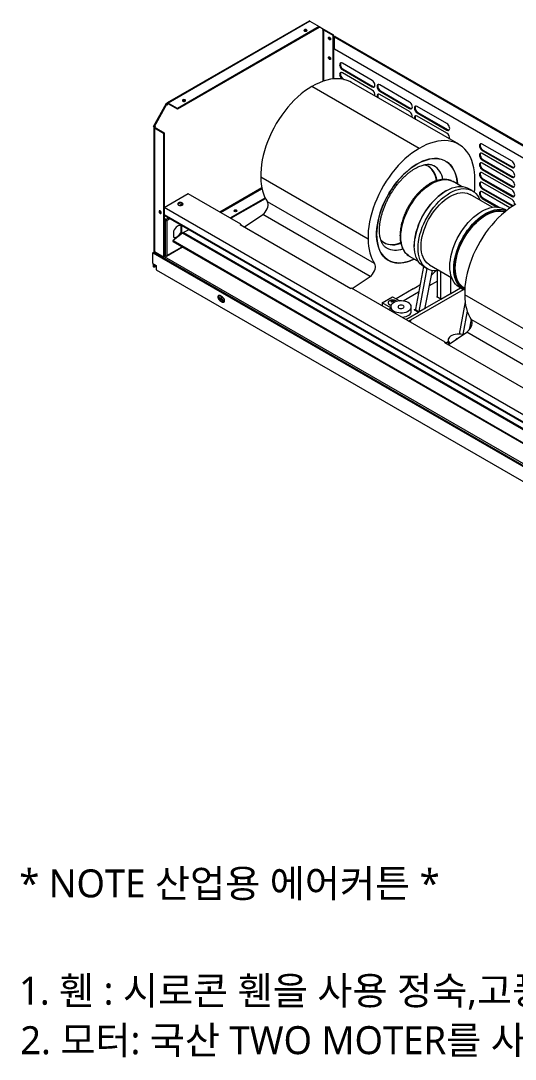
# Model space of a CAD drawing. Header units: millimetres. Extents: x 232323 to 272954, y -5343 to 8721.
# Drawn here: x 271462 to 271860, y 741 to 1576 of the extents above; entities that cross this region are included whole.
import ezdxf

# ---------------------------------------------------------------- set-up
doc = ezdxf.new("R2010")
doc.units = ezdxf.units.MM
doc.header["$MEASUREMENT"] = 0
doc.layers.get('0').update_dxf_attribs({"linetype": 'CONTINUOUS'})
doc.layers.add('A-MKXX-NAME', color=3, linetype='CONTINUOUS', lineweight=25)
doc.layers.add('에어가이드', color=3, linetype='CONTINUOUS')
doc.styles.add('맑은고딕', font='malgun.ttf')

# ---------------------------------------------------------------- blocks, each defined once
blk = doc.blocks.new('A$C082D5D62')
at = {"color": 7, "linetype": 'Continuous', "lineweight": 15}
for p, q in [((125.65, 583.09), (11.66, 517.29)), ((126.33, 583.02), (12.35, 517.22)), ((133.71, 578.76), (19.73, 512.96)), ((133.71, 578.11), (19.73, 512.31)), ((126.2, 583.1), (125.64, 583.42)), ((125.64, 583.08), (125.64, 583.42)), ((126.2, 583.09), (126.2, 583.1)), ((126.2, 583.1), (126.32, 583.03)), ((126.33, 583.02), (133.71, 578.76)), ((133.71, 578.76), (137.41, 576.62)), ((133.71, 578.76), (133.71, 578.11)), ((137.41, 576.62), (136.45, 576.06)), ((121.93, 575.56), (121.69, 575.36)), ((136.45, 576.06), (136.45, 575.74)), ((136.45, 575.74), (136.72, 575.9)), ((137.54, 575.9), (138.1, 576.22)), ((144.93, 571.64), (137.54, 575.9)), ((145.49, 571.96), (138.1, 576.22)), ((141.81, 569.93), (141.86, 570.23)), ((145.49, 571.96), (144.93, 571.64)), ((144.93, 536.64), (144.93, 571.64)), ((145.49, 536.69), (145.49, 571.96)), ((146.66, 570.86), (146.1, 570.54)), ((146.1, 560.77), (146.1, 570.54)), ((146.1, 570.54), (784.22, 202.16)), ((146.66, 570.86), (784.78, 202.48)), ((145.49, 562.41), (146.1, 562.05)), ((145.49, 561.76), (146.1, 561.41)), ((146.1, 560.77), (775.75, 197.27)), ((141.81, 554.18), (141.86, 554.48)), ((142.06, 554.41), (142.06, 553.93)), ((176.44, 535.41), (152.5, 549.23)), ((153.06, 544.41), (152.5, 544.09)), ((152.5, 544.09), (176.44, 530.26)), ((153.06, 544.41), (177, 530.59)), ((176.44, 527.69), (152.5, 541.51)), ((153.06, 536.69), (153.98, 536.16)), ((214.14, 480.7), (127.84, 530.52)), ((246.06, 484.05), (159.76, 533.87)), ((177, 530.59), (176.44, 530.26)), ((206.51, 518.05), (182.57, 531.87)), ((183.12, 527.05), (182.57, 526.73)), ((182.57, 526.73), (206.51, 512.91)), ((183.12, 527.05), (207.07, 513.23)), ((24.16, 519.11), (23.92, 518.92)), ((206.51, 510.34), (182.57, 524.16)), ((0.54, 498.25), (11.1, 517.28)), ((1.1, 497.93), (11.66, 516.95)), ((11.66, 516.95), (11.1, 517.28)), ((11.66, 516.95), (11.66, 515.86)), ((11.94, 516.02), (11.66, 516.18)), ((11.66, 515.86), (11.94, 516.02)), ((11.94, 516.02), (11.94, 516.34)), ((12.35, 516.58), (12.35, 517.22)), ((19.73, 512.96), (12.35, 517.22)), ((19.73, 512.31), (12.35, 516.58)), ((19.73, 512.96), (19.73, 512.31)), ((207.07, 513.23), (206.51, 512.91)), ((236.57, 500.69), (212.63, 514.52)), ((213.19, 509.69), (212.63, 509.37)), ((213.19, 509.69), (237.13, 495.87)), ((212.63, 509.37), (236.57, 495.55)), ((236.57, 492.98), (212.63, 506.8)), ((1.1, 497.93), (0.54, 498.25)), ((0.84, 497.77), (0.84, 398.15)), ((2.08, 498.49), (1.1, 497.93)), ((1.8, 497.54), (1.25, 497.22)), ((1.25, 497.22), (1.25, 397.59)), ((1.25, 497.22), (8.63, 492.95)), ((2.08, 498.17), (1.8, 498.33)), ((1.8, 498.01), (2.08, 498.17)), ((1.8, 497.54), (9.19, 493.27)), ((2.08, 498.17), (2.08, 498.49)), ((8.63, 492.95), (9.19, 493.27)), ((8.63, 492.95), (8.63, 393.32)), ((9.19, 493.27), (9.19, 393.65)), ((237.13, 495.87), (236.57, 495.55)), ((288.91, 470.48), (264.97, 484.3)), ((265.53, 479.48), (264.97, 479.16)), ((264.97, 479.16), (288.91, 465.34)), ((288.91, 462.77), (264.97, 476.59)), ((265.53, 479.48), (289.47, 465.66)), ((265.53, 471.76), (264.97, 471.44)), ((264.97, 471.44), (288.91, 457.62)), ((288.91, 455.05), (264.97, 468.87)), ((265.53, 471.76), (289.47, 457.94)), ((265.53, 464.05), (264.97, 463.73)), ((264.97, 463.73), (288.91, 449.91)), ((288.91, 447.33), (264.97, 461.16)), ((265.53, 464.05), (289.47, 450.23)), ((289.47, 465.66), (288.91, 465.34)), ((173.14, 407.8), (86.84, 457.62)), ((241.51, 454.07), (241.2, 454.22)), ((241.25, 454.21), (241.51, 454.07)), ((248.39, 450.1), (241.51, 454.07)), ((265.53, 456.33), (264.97, 456.01)), ((264.97, 456.01), (288.91, 442.19)), ((288.91, 439.62), (264.97, 453.44)), ((265.53, 456.33), (289.47, 442.51)), ((289.47, 457.94), (288.91, 457.62)), ((28.53, 444.25), (9.21, 433.1)), ((70.84, 419.82), (28.53, 444.25)), ((256.8, 446.86), (253.69, 448.57)), ((273.06, 433.39), (255.25, 443.67)), ((265.53, 448.62), (264.97, 448.3)), ((264.97, 448.3), (288.91, 434.48)), ((287.26, 432.86), (264.97, 445.73)), ((265.53, 448.62), (289.47, 434.8)), ((289.47, 450.23), (288.91, 449.91)), ((62.13, 424.85), (90.25, 441.09)), ((62.69, 424.53), (90.5, 440.59)), ((178.43, 388.1), (92.13, 437.92)), ((265.53, 440.9), (264.97, 440.58)), ((264.97, 440.58), (277.04, 433.61)), ((265.53, 440.9), (278.45, 433.44)), ((289.47, 442.51), (288.91, 442.19)), ((289.47, 434.8), (288.91, 434.48)), ((288.91, 434.48), (289.34, 434.28)), ((289.47, 434.8), (289.86, 434.61)), ((6.71, 428.76), (5.98, 429.18)), ((660.06, 57.37), (9.19, 433.11)), ((660.06, 51.59), (9.19, 427.33)), ((660.06, 50.95), (9.19, 426.69)), ((73.63, 417.57), (88.44, 427.61)), ((174.74, 377.79), (88.44, 427.61)), ((284.52, 430.81), (282.86, 431.82)), ((10.56, 423.69), (9.19, 424.49)), ((10.56, 423.05), (9.19, 423.85)), ((9.19, 423.75), (10.52, 422.98)), ((9.19, 423.11), (9.97, 422.66)), ((9.97, 422.66), (10.52, 422.98)), ((9.97, 422.66), (9.97, 394.59)), ((10.52, 422.98), (10.63, 422.96)), ((10.56, 423.69), (10.56, 423.05)), ((10.63, 422.96), (10.56, 423.05)), ((11.19, 422.64), (10.63, 422.96)), ((11.19, 422.64), (11.19, 394.61)), ((22.8, 418.42), (22.5, 418.73)), ((22.8, 418.42), (23.36, 418.1)), ((22.8, 413.66), (22.8, 418.42)), ((23.36, 413.34), (23.36, 418.1)), ((70.29, 419.5), (70.84, 419.82)), ((70.29, 419.5), (159.37, 368.07)), ((70.84, 419.82), (70.84, 419.18)), ((23.76, 412.66), (16.32, 406.6)), ((16.68, 414.24), (16.68, 409.48)), ((22.8, 413.66), (23.36, 413.34)), ((29, 415.25), (24.59, 413.2)), ((11, 394.21), (23.78, 401.59)), ((16.18, 405.98), (656.47, 36.34)), ((16.32, 406.6), (656.62, 36.96)), ((210.19, 402.55), (210.2, 401.91)), ((0, 396.76), (0.89, 397.28)), ((0, 388.08), (0, 396.76)), ((0, 396.76), (666.8, 11.83)), ((0.22, 397.08), (1.06, 397.57)), ((0.39, 396.99), (0.22, 397.08)), ((0.22, 397.08), (0.22, 396.89)), ((0.89, 397.28), (667.69, 12.34)), ((1.06, 397.57), (1.07, 397.71)), ((1.06, 397.57), (1.3, 397.43)), ((8.63, 393.32), (1.25, 397.59)), ((8.63, 393.32), (9.19, 393.65)), ((9.97, 394.59), (9.19, 395.04)), ((9.19, 395.04), (10.56, 394.25)), ((9.19, 394.76), (9.6, 394.53)), ((9.19, 394.12), (9.6, 393.88)), ((9.6, 394.53), (9.84, 394.66)), ((9.6, 393.88), (9.6, 394.53)), ((9.6, 393.88), (10.4, 394.34)), ((206.71, 393.78), (206.56, 393.87)), ((206.71, 393.78), (213.58, 389.81)), ((0, 388.08), (2.78, 386.48)), ((0.22, 387.96), (0.22, 385.7)), ((0.22, 385.7), (0.78, 385.38)), ((0.78, 387.63), (0.78, 385.38)), ((0.78, 385.38), (1.67, 385.9)), ((1.06, 386.25), (1.06, 387.47)), ((2.78, 385.25), (1.06, 386.25)), ((2.78, 386.48), (2.78, 383.2)), ((217.67, 385.91), (211.2, 351.47)), ((220.44, 384.23), (213.93, 349.6)), ((217.56, 385.98), (220.59, 384.14)), ((222.58, 387.07), (240.39, 376.79)), ((2.78, 383.2), (664.01, 1.48)), ((160.45, 368.09), (174.74, 377.79)), ((224.82, 382.55), (218.91, 352.79)), ((228.86, 361.67), (228.86, 382.38)), ((231.65, 359.35), (231.65, 381.84)), ((239.5, 377.3), (239.5, 364.52)), ((159.93, 368.39), (159.37, 368.07)), ((235.09, 325), (159.93, 368.39)), ((209.42, 367.72), (195.65, 359.77)), ((228.86, 373.89), (222.36, 370.14)), ((239.79, 364.13), (247.54, 368.61)), ((246.65, 369.1), (249.75, 367.39)), ((250.48, 368.51), (250.94, 368.24)), ((56.12, 361.08), (53.9, 362.37)), ((184.51, 356.55), (192.86, 361.37)), ((192.86, 361.37), (198.58, 358.07)), ((213.77, 365.18), (201.35, 358.01)), ((205.78, 341.92), (249.83, 367.35)), ((219.17, 352.23), (231.64, 359.43)), ((231.64, 359.43), (228.31, 361.35)), ((231.64, 359.43), (231.64, 359.35)), ((231.64, 359.35), (231.65, 359.35)), ((240.06, 364.2), (231.65, 359.35)), ((239.79, 364.13), (239.57, 364.26)), ((240.05, 364.21), (240.06, 364.2)), ((337.17, 313.11), (250.87, 362.93)), ((54.79, 359.03), (53.9, 358.51)), ((53.9, 358.51), (56.12, 357.23)), ((57.02, 357.74), (54.79, 359.03)), ((57.02, 357.74), (56.12, 357.23)), ((184.51, 356.55), (184.51, 354.2)), ((191.39, 352.58), (184.51, 356.55)), ((189.22, 356.77), (189.22, 356.58)), ((191.39, 352.26), (189.63, 351.25)), ((191.39, 353.34), (191.39, 350.23)), ((192.11, 358.77), (192.53, 357.54)), ((193.73, 358.77), (193.31, 357.54)), ((207.92, 349.74), (207.92, 353.34)), ((210.32, 350.97), (213.66, 349.04)), ((211.11, 351.23), (213.93, 349.6)), ((219.36, 352.26), (213.39, 348.8)), ((219.17, 352.23), (218.96, 352.35)), ((219.36, 352.26), (219.36, 352.26)), ((251.19, 357.36), (246.31, 331.42)), ((203.55, 343.21), (213.66, 349.04)), ((213.38, 348.8), (213.39, 348.8)), ((252.86, 349.82), (249.32, 330.99)), ((256.12, 343.28), (254.43, 334.77)), ((342.46, 293.41), (256.15, 343.23)), ((254.54, 335.35), (255.07, 335.65)), ((237.62, 326.65), (237.62, 323.05)), ((237.66, 322.88), (252.47, 332.92)), ((338.77, 283.1), (252.47, 332.92)), ((234.54, 324.68), (235.09, 325)), ((234.54, 324.68), (323.62, 273.25)), ((235.09, 325), (235.09, 324.36)), ((235.3, 324.24), (237.62, 325.57)), ((237.62, 323.05), (237.62, 322.85))]:
    blk.add_line(p, q, dxfattribs=at)
at = {"color": 8, "linetype": 'Continuous', "lineweight": 15}
for p, q in [((136.72, 575.9), (136.45, 576.06)), ((136.72, 575.9), (136.72, 534.7)), ((137.54, 534.98), (137.54, 575.9)), ((142.06, 553.93), (141.86, 553.82)), ((153.06, 536.69), (152.62, 536.44)), ((11.94, 516.34), (11.66, 516.5)), ((11.94, 516.34), (12.35, 516.58)), ((1.8, 498.01), (1.52, 498.17)), ((1.8, 497.54), (1.8, 498.01)), ((87.63, 449.05), (53.92, 429.59)), ((54.74, 429.11), (87.8, 448.2)), ((12.47, 424.79), (10.56, 423.69)), ((13.69, 424.09), (11.19, 422.64)), ((20.35, 410.21), (18.57, 409.18)), ((659.69, 45.55), (23.76, 412.66)), ((24.59, 413.2), (659.69, 46.56)), ((11.19, 394.61), (23.53, 401.73)), ((9.19, 393.84), (660.06, 18.1)), ((10.56, 394.25), (10.56, 394.45)), ((242.59, 384.07), (242.6, 384.4)), ((228.31, 361.35), (228.86, 361.67)), ((210.32, 350.97), (211.2, 351.47))]:
    blk.add_line(p, q, dxfattribs=at)
at = {"color": 7, "linetype": 'Continuous', "lineweight": 15, "flags": 128}
for points in [[(121.93, 576.2), (121.66, 575.96), (121.57, 575.68), (121.66, 575.41), (121.93, 575.17), (122.34, 575.01), (122.83, 574.96), (123.31, 575.01), (123.72, 575.17), (123.99, 575.41), (124.08, 575.68), (123.99, 575.96), (123.72, 576.2), (123.31, 576.36), (122.83, 576.41), (122.34, 576.36), (121.93, 576.2)], [(141.25, 569.61), (141.32, 569.96), (141.52, 570.18), (141.8, 570.24), (142.15, 570.12), (142.49, 569.85), (142.78, 569.46), (142.97, 569.01), (143.04, 568.58), (142.97, 568.22), (142.78, 568), (142.49, 567.95), (142.15, 568.06), (141.8, 568.34), (141.52, 568.73), (141.32, 569.17), (141.25, 569.61)], [(141.25, 553.85), (141.32, 554.21), (141.52, 554.43), (141.8, 554.49), (142.15, 554.37), (142.49, 554.09), (142.78, 553.7), (142.97, 553.26), (143.04, 552.83), (142.97, 552.47), (142.78, 552.25), (142.49, 552.19), (142.15, 552.31), (141.8, 552.59), (141.52, 552.98), (141.32, 553.42), (141.25, 553.85)], [(142.06, 553.93), (142.16, 553.33), (142.27, 553.01)], [(152.5, 549.23), (151.81, 549.5), (151.19, 549.49), (150.7, 549.21), (150.38, 548.67), (150.27, 547.94), (150.38, 547.09), (150.7, 546.19), (151.19, 545.33), (151.81, 544.61), (152.5, 544.09)], [(151.23, 549.5), (150.94, 549), (150.83, 548.26), (150.94, 547.41), (151.26, 546.51), (151.75, 545.65), (152.37, 544.93), (153.06, 544.41)], [(159.76, 533.87), (158.51, 534.53), (156.2, 535.51), (153.75, 536.21), (151.18, 536.65), (148.5, 536.82), (145.73, 536.72), (142.87, 536.34), (139.95, 535.7), (136.97, 534.79), (133.95, 533.62), (130.9, 532.19), (127.84, 530.52)], [(152.5, 541.51), (151.81, 541.79), (151.19, 541.78), (150.7, 541.49), (150.38, 540.96), (150.27, 540.23), (150.38, 539.37), (150.7, 538.47), (151.19, 537.62), (151.81, 536.89), (152.3, 536.5)], [(151.23, 541.79), (150.94, 541.28), (150.83, 540.55), (150.94, 539.69), (151.26, 538.79), (151.75, 537.94), (152.37, 537.21), (153.06, 536.69)], [(176.44, 530.26), (177.13, 529.99), (177.75, 530), (178.24, 530.28), (178.56, 530.82), (178.67, 531.55), (178.56, 532.41), (178.24, 533.31), (177.75, 534.16), (177.13, 534.88), (176.44, 535.41)], [(127.84, 530.52), (124.97, 528.74), (122.12, 526.75), (119.29, 524.54), (116.51, 522.12), (113.78, 519.52), (111.12, 516.74), (108.54, 513.8), (106.05, 510.7), (103.67, 507.47), (101.41, 504.12), (99.28, 500.67), (97.29, 497.13), (95.45, 493.52), (93.77, 489.86), (92.26, 486.17), (90.91, 482.47), (89.75, 478.76), (88.78, 475.08), (88, 471.44), (87.41, 467.86), (87.02, 464.35), (86.83, 460.93), (86.84, 457.62)], [(177, 530.59), (177.69, 530.31), (178.27, 530.31)], [(182.57, 531.87), (181.88, 532.14), (181.26, 532.14), (180.77, 531.85), (180.45, 531.32), (180.34, 530.59), (180.45, 529.73), (180.77, 528.83), (181.26, 527.98), (181.88, 527.25), (182.57, 526.73)], [(181.3, 532.15), (181.01, 531.64), (180.9, 530.91), (181.01, 530.05), (181.32, 529.15), (181.81, 528.3), (182.44, 527.57), (183.12, 527.05)], [(24.16, 519.76), (23.89, 519.52), (23.8, 519.24), (23.89, 518.96), (24.16, 518.73), (24.57, 518.57), (25.05, 518.52), (25.54, 518.57), (25.95, 518.73), (26.22, 518.96), (26.31, 519.24), (26.22, 519.52), (25.95, 519.76), (25.54, 519.92), (25.05, 519.97), (24.57, 519.92), (24.16, 519.76)], [(182.57, 524.16), (181.88, 524.43), (181.26, 524.42), (180.77, 524.14), (180.45, 523.6), (180.34, 522.87), (180.45, 522.01), (180.48, 521.91)], [(206.51, 512.91), (207.2, 512.64), (207.82, 512.64), (208.31, 512.93), (208.63, 513.46), (208.74, 514.19), (208.63, 515.05), (208.31, 515.95), (207.82, 516.8), (207.2, 517.53), (206.51, 518.05)], [(207.07, 513.23), (207.75, 512.96), (208.34, 512.96)], [(212.63, 514.52), (211.94, 514.79), (211.32, 514.78), (210.83, 514.5), (210.52, 513.96), (210.41, 513.23), (210.52, 512.37), (210.83, 511.47), (211.32, 510.62), (211.94, 509.9), (212.63, 509.37)], [(211.36, 514.79), (211.07, 514.28), (210.96, 513.55), (211.07, 512.69), (211.39, 511.79), (211.88, 510.94), (212.5, 510.22), (213.19, 509.69)], [(212.63, 506.8), (211.94, 507.07), (211.32, 507.06), (210.83, 506.78), (210.52, 506.25), (210.41, 505.51), (210.52, 504.66), (210.54, 504.55)], [(236.57, 495.55), (237.26, 495.28), (237.88, 495.29), (238.38, 495.57), (238.69, 496.11), (238.8, 496.84), (238.69, 497.69), (238.38, 498.59), (237.88, 499.45), (237.26, 500.17), (236.57, 500.69)], [(237.13, 495.87), (237.82, 495.6), (238.4, 495.6)], [(259.12, 455.19), (259.02, 458.66), (258.7, 462), (258.18, 465.18), (257.45, 468.19), (256.52, 471.02), (255.39, 473.65), (254.07, 476.08), (252.56, 478.28), (250.87, 480.26), (249.01, 481.99), (246.99, 483.48), (244.82, 484.71), (242.5, 485.69), (240.05, 486.39), (237.48, 486.83), (234.8, 487), (232.03, 486.9), (229.18, 486.52), (226.25, 485.88), (223.27, 484.97), (220.25, 483.8), (217.2, 482.37), (214.14, 480.7)], [(264.97, 484.3), (264.28, 484.57), (263.66, 484.57), (263.17, 484.28), (262.85, 483.75), (262.74, 483.02), (262.85, 482.16), (263.17, 481.26), (263.66, 480.41), (264.28, 479.68), (264.97, 479.16)], [(263.7, 484.58), (263.41, 484.07), (263.3, 483.34), (263.41, 482.48), (263.73, 481.58), (264.22, 480.73), (264.84, 480), (265.53, 479.48)], [(214.14, 480.7), (211.27, 478.92), (208.42, 476.93), (205.59, 474.72), (202.81, 472.3), (200.08, 469.7), (197.42, 466.92), (194.84, 463.97), (192.35, 460.88), (189.97, 457.65), (187.72, 454.3), (185.59, 450.85), (183.59, 447.31), (181.75, 443.7), (180.07, 440.04), (178.56, 436.35), (177.22, 432.65), (176.05, 428.94), (175.08, 425.26), (174.3, 421.62), (173.71, 418.04), (173.32, 414.53), (173.13, 411.11), (173.14, 407.8)], [(264.97, 476.59), (264.28, 476.86), (263.66, 476.85), (263.17, 476.57), (262.85, 476.03), (262.74, 475.3), (262.85, 474.44), (263.17, 473.54), (263.66, 472.69), (264.28, 471.97), (264.97, 471.44)], [(263.7, 476.86), (263.41, 476.35), (263.3, 475.62), (263.41, 474.76), (263.73, 473.86), (264.22, 473.01), (264.84, 472.29), (265.53, 471.76)], [(245.06, 452.01), (244.92, 453.62), (244.53, 456.28), (243.95, 458.78), (243.18, 461.12), (242.22, 463.26), (241.09, 465.22), (239.79, 466.96), (238.32, 468.49), (236.69, 469.78), (234.92, 470.84), (233.02, 471.66), (231, 472.24), (228.86, 472.56), (226.62, 472.63), (224.3, 472.44), (221.91, 472.01), (219.47, 471.32), (216.98, 470.39), (214.47, 469.22), (211.94, 467.82), (209.42, 466.2), (206.92, 464.36), (204.45, 462.32), (202.03, 460.08), (199.67, 457.67), (197.39, 455.1), (195.21, 452.38), (193.12, 449.52), (191.16, 446.56), (189.32, 443.49), (187.62, 440.35), (186.07, 437.16), (184.69, 433.92), (183.47, 430.66), (182.42, 427.4), (181.56, 424.16), (180.88, 420.96), (180.39, 417.82), (180.1, 414.75), (180, 411.78)], [(210.26, 391.73), (208.16, 390.77), (205.68, 389.84), (203.23, 389.16), (200.84, 388.72), (198.52, 388.54), (196.29, 388.61), (194.15, 388.93), (192.12, 389.5), (190.22, 390.32), (188.45, 391.38), (186.83, 392.68), (185.36, 394.2), (184.05, 395.95), (182.92, 397.9), (181.97, 400.05), (181.19, 402.38), (180.61, 404.88), (180.22, 407.54), (180.03, 410.33), (180.03, 413.25), (180.22, 416.27), (180.61, 419.38), (181.19, 422.55), (181.97, 425.78), (182.92, 429.03), (184.05, 432.29), (185.36, 435.54), (186.83, 438.76), (188.45, 441.93), (190.22, 445.04), (192.12, 448.05), (194.15, 450.96), (196.29, 453.75), (198.52, 456.4), (200.84, 458.9), (203.23, 461.22), (205.68, 463.36), (208.16, 465.3), (210.68, 467.04), (213.2, 468.55), (215.73, 469.84), (218.23, 470.89), (220.7, 471.7), (223.12, 472.26), (225.47, 472.57), (227.75, 472.62), (229.94, 472.43), (232.02, 471.98), (233.99, 471.28), (235.83, 470.34), (237.52, 469.16), (239.07, 467.75), (240.46, 466.11), (241.68, 464.27), (242.73, 462.21), (243.59, 459.97), (244.27, 457.55), (244.75, 454.97), (245.05, 452.24), (245.06, 452.01)], [(264.97, 468.87), (264.28, 469.14), (263.66, 469.14), (263.17, 468.85), (262.85, 468.32), (262.74, 467.59), (262.85, 466.73), (263.17, 465.83), (263.66, 464.97), (264.28, 464.25), (264.97, 463.73)], [(263.7, 469.15), (263.41, 468.64), (263.3, 467.91), (263.41, 467.05), (263.73, 466.15), (264.22, 465.3), (264.84, 464.57), (265.53, 464.05)], [(288.91, 465.34), (289.6, 465.07), (290.22, 465.07), (290.71, 465.36), (291.03, 465.89), (291.14, 466.62), (291.03, 467.48), (290.71, 468.38), (290.22, 469.23), (289.6, 469.96), (288.91, 470.48)], [(228.59, 454.97), (228.12, 457.11), (227.44, 459.16), (226.58, 461.02), (225.55, 462.69), (224.34, 464.14), (222.98, 465.37), (221.46, 466.36), (219.81, 467.11), (218.04, 467.62), (218.03, 467.62)], [(228.12, 454.76), (227.83, 456.35), (227.25, 458.48), (226.48, 460.44), (225.53, 462.2), (224.41, 463.76), (223.12, 465.1), (221.68, 466.22), (221.38, 466.41)], [(264.97, 461.16), (264.28, 461.43), (263.66, 461.42), (263.17, 461.14), (262.85, 460.6), (262.74, 459.87), (262.85, 459.01), (263.17, 458.11), (263.66, 457.26), (264.28, 456.54), (264.97, 456.01)], [(263.7, 461.43), (263.41, 460.92), (263.3, 460.19), (263.41, 459.33), (263.73, 458.43), (264.22, 457.58), (264.84, 456.86), (265.53, 456.33)], [(288.91, 457.62), (289.6, 457.35), (290.22, 457.36), (290.71, 457.64), (291.03, 458.18), (291.14, 458.91), (291.03, 459.77), (290.71, 460.67), (290.22, 461.52), (289.6, 462.24), (288.91, 462.77)], [(289.47, 465.66), (290.16, 465.39), (290.74, 465.39)], [(86.84, 457.62), (86.93, 454.69), (87.18, 451.88), (87.6, 449.18), (88.19, 446.62), (88.94, 444.2), (89.85, 441.94), (90.91, 439.84), (92.13, 437.92)], [(264.97, 453.44), (264.28, 453.71), (263.66, 453.71), (263.17, 453.42), (262.85, 452.89), (262.74, 452.15), (262.85, 451.3), (263.17, 450.4), (263.66, 449.54), (264.28, 448.82), (264.97, 448.3)], [(263.7, 453.71), (263.41, 453.21), (263.3, 452.48), (263.41, 451.62), (263.73, 450.72), (264.22, 449.87), (264.84, 449.14), (265.53, 448.62)], [(288.91, 449.91), (289.6, 449.64), (290.22, 449.64), (290.71, 449.93), (291.03, 450.46), (291.14, 451.19), (291.03, 452.05), (290.71, 452.95), (290.22, 453.8), (289.6, 454.53), (288.91, 455.05)], [(289.47, 457.94), (290.16, 457.67), (290.74, 457.67)], [(213.31, 400.59), (213.41, 403.23), (213.7, 405.95), (214.18, 408.75), (214.85, 411.6), (215.71, 414.47), (216.74, 417.36), (217.94, 420.23), (219.3, 423.06), (220.81, 425.83), (222.46, 428.52), (224.23, 431.12), (226.11, 433.59), (228.09, 435.93), (230.16, 438.11), (232.29, 440.11), (234.47, 441.93), (236.68, 443.54), (238.92, 444.94), (241.15, 446.12), (243.36, 447.06), (245.54, 447.76), (247.67, 448.22), (249.74, 448.42), (251.72, 448.37), (253.6, 448.08), (255.38, 447.53), (257.02, 446.74), (258.53, 445.71), (259.89, 444.44), (261.09, 442.96), (262.12, 441.27), (262.98, 439.38), (263.06, 439.17)], [(215.81, 402.04), (215.91, 404.55), (216.2, 407.17), (216.69, 409.85), (217.37, 412.57), (218.23, 415.33), (219.27, 418.08), (220.48, 420.81), (221.84, 423.49), (223.35, 426.11), (224.99, 428.63), (226.75, 431.04), (228.62, 433.31), (230.57, 435.44), (232.59, 437.39), (234.67, 439.15), (236.78, 440.71), (238.92, 442.06), (241.05, 443.17), (243.16, 444.05), (245.24, 444.69), (247.26, 445.07), (249.22, 445.21), (251.08, 445.08), (252.84, 444.71), (254.48, 444.08), (255.25, 443.67)], [(236.36, 446.94), (236.41, 446.97), (238.67, 448.1), (240.9, 448.99), (243.1, 449.63), (245.23, 450.01), (247.3, 450.13), (249.27, 450), (251.14, 449.61), (252.89, 448.97), (253.69, 448.57)], [(264.97, 445.73), (264.28, 446), (263.66, 445.99), (263.17, 445.71), (262.85, 445.17), (262.74, 444.44), (262.85, 443.58), (263.17, 442.68), (263.66, 441.83), (264.28, 441.1), (264.97, 440.58)], [(263.7, 446), (263.41, 445.49), (263.3, 444.76), (263.41, 443.9), (263.73, 443), (264.22, 442.15), (264.84, 441.43), (265.53, 440.9)], [(288.91, 442.19), (289.6, 441.92), (290.22, 441.93), (290.71, 442.21), (291.03, 442.75), (291.14, 443.48), (291.03, 444.34), (290.71, 445.23), (290.22, 446.09), (289.6, 446.81), (288.91, 447.33)], [(289.47, 450.23), (290.16, 449.96), (290.74, 449.95)], [(20.68, 435.22), (21.32, 434.96), (22.08, 434.86), (22.86, 434.92), (23.54, 435.14), (24.04, 435.49), (24.29, 435.91), (24.25, 436.37), (23.93, 436.78), (23.38, 437.1), (22.67, 437.28), (21.89, 437.3), (21.15, 437.16), (20.55, 436.87), (20.17, 436.47), (20.06, 436.03), (20.24, 435.59), (20.68, 435.22)], [(21.86, 434.87), (21.85, 434.99), (21.94, 435.26), (22.22, 435.5), (22.62, 435.66), (23.11, 435.71), (23.59, 435.66), (24, 435.5), (24.03, 435.48)], [(88.44, 427.61), (89.48, 428.45), (90.44, 429.5), (91.28, 430.72), (91.96, 432.04), (92.45, 433.4), (92.71, 434.73), (92.75, 435.97), (92.55, 437.05), (92.13, 437.92)], [(291.87, 435.82), (289, 434.05), (286.15, 432.06), (283.32, 429.85), (280.53, 427.43), (277.8, 424.83), (275.14, 422.05), (272.56, 419.1), (270.08, 416.01), (267.7, 412.78), (265.44, 409.43), (263.31, 405.98), (261.32, 402.44), (259.48, 398.83), (257.8, 395.17), (256.28, 391.48), (254.94, 387.78), (253.78, 384.07), (252.81, 380.39), (252.02, 376.75), (251.44, 373.17), (251.05, 369.66), (250.86, 366.24), (250.87, 362.93)], [(289.47, 442.51), (290.16, 442.24), (290.74, 442.24)], [(6.74, 429.01), (6.67, 429.44), (6.48, 429.89), (6.19, 430.28), (5.85, 430.55), (5.51, 430.67), (5.22, 430.61), (5.02, 430.39), (4.96, 430.04), (5.02, 429.6), (5.22, 429.16), (5.51, 428.77), (5.85, 428.49), (6.19, 428.37), (6.48, 428.43), (6.67, 428.65), (6.74, 429.01)], [(67.43, 430.09), (67.02, 429.94), (66.53, 429.88), (66.05, 429.94), (65.64, 430.09), (65.37, 430.33), (65.28, 430.61), (65.37, 430.89), (65.64, 431.12), (66.05, 431.28), (66.53, 431.34), (67.02, 431.28), (67.43, 431.12), (67.7, 430.89), (67.79, 430.61), (67.7, 430.33), (67.43, 430.09)], [(238.92, 385.81), (239.02, 388.44), (239.31, 391.17), (239.79, 393.96), (240.47, 396.81), (241.32, 399.69), (242.35, 402.57), (243.55, 405.44), (244.91, 408.27), (246.42, 411.05), (248.07, 413.74), (249.84, 416.33), (251.72, 418.81), (253.71, 421.14), (255.77, 423.32), (257.9, 425.33), (260.08, 427.14), (262.3, 428.76), (264.53, 430.16), (266.76, 431.33), (268.97, 432.28), (271.16, 432.98), (273.29, 433.43), (275.35, 433.64), (277.33, 433.59), (279.22, 433.29), (280.99, 432.74), (282.63, 431.95), (282.86, 431.82)], [(242.6, 384.4), (242.69, 386.71), (242.99, 389.44), (243.48, 392.24), (244.16, 395.09), (245.03, 397.97), (246.07, 400.86), (247.29, 403.73), (248.67, 406.56), (250.2, 409.32), (251.86, 412.01), (253.65, 414.59), (255.56, 417.04), (257.55, 419.35), (259.63, 421.5), (261.78, 423.47), (263.97, 425.25), (266.19, 426.82), (268.43, 428.16), (270.66, 429.28), (272.87, 430.16), (274.74, 430.71)], [(243.13, 384.38), (243.23, 387), (243.53, 389.71), (244.02, 392.49), (244.71, 395.33), (245.58, 398.19), (246.63, 401.05), (247.85, 403.9), (249.24, 406.7), (250.77, 409.44), (252.44, 412.09), (254.24, 414.64), (256.14, 417.05), (258.15, 419.32), (260.22, 421.42), (262.36, 423.34), (264.55, 425.05), (266.76, 426.56), (268.98, 427.84), (271.19, 428.89), (273.37, 429.69), (275.51, 430.24), (277.59, 430.54), (279.59, 430.59), (281.5, 430.37), (283.29, 429.9), (283.36, 429.88)], [(243.25, 384.43), (243.35, 387.04), (243.64, 389.74), (244.13, 392.51), (244.82, 395.34), (245.69, 398.18), (246.73, 401.04), (247.95, 403.87), (249.33, 406.66), (250.86, 409.39), (252.52, 412.03), (254.31, 414.56), (256.21, 416.96), (258.2, 419.22), (260.27, 421.31), (262.4, 423.22), (264.57, 424.93), (266.77, 426.43), (268.98, 427.71), (271.19, 428.75), (273.36, 429.55), (275.49, 430.1), (277.56, 430.4), (279.55, 430.44), (281.45, 430.23), (283.22, 429.76)], [(243.27, 384.44), (243.37, 387.05), (243.67, 389.75), (244.16, 392.52), (244.84, 395.34), (245.71, 398.18), (246.76, 401.03), (247.97, 403.86), (249.35, 406.65), (250.88, 409.37), (252.54, 412.01), (254.33, 414.54), (256.22, 416.94), (258.21, 419.2), (260.28, 421.29), (262.41, 423.2), (264.58, 424.91), (266.78, 426.4), (268.99, 427.68), (271.19, 428.72), (273.36, 429.52), (275.49, 430.07), (277.56, 430.37), (279.55, 430.41), (281.44, 430.2), (283.19, 429.74)], [(269.21, 429.2), (270.42, 429.77), (272.65, 430.66), (274.84, 431.3), (276.98, 431.68), (279.04, 431.81), (281.02, 431.68), (282.89, 431.29), (284.42, 430.74)], [(23.36, 418.1), (22.81, 418.58), (22.12, 418.83), (21.33, 418.82), (20.46, 418.55), (19.58, 418.04), (18.71, 417.31), (17.92, 416.4), (17.23, 415.36), (16.68, 414.24)], [(16.98, 409.16), (17.36, 409.07), (18.16, 409.08), (19.02, 409.35), (19.91, 409.86), (20.77, 410.59), (21.57, 411.5), (22.26, 412.54), (22.8, 413.66)], [(22.4, 411.55), (22.81, 412.21), (23.36, 413.34)], [(180, 411.78), (180.1, 408.92), (180.39, 406.19), (180.88, 403.61), (181.56, 401.19), (182.42, 398.95), (183.47, 396.9), (184.69, 395.05), (186.07, 393.41), (187.62, 392), (189.32, 390.82), (191.16, 389.88), (193.12, 389.18), (195.21, 388.74), (197.39, 388.54), (199.67, 388.6), (202.03, 388.91), (204.45, 389.47), (206.92, 390.28), (209.42, 391.33), (210.26, 391.73)], [(173.14, 407.8), (173.23, 404.87), (173.48, 402.06), (173.9, 399.36), (174.49, 396.8), (175.24, 394.38), (176.15, 392.12), (177.21, 390.02), (178.43, 388.1)], [(183.29, 407.26), (184.21, 406.35), (185.65, 405.23), (187.23, 404.36), (188.95, 403.73), (190.78, 403.35), (192.72, 403.22), (194.74, 403.34), (196.84, 403.72), (198.99, 404.34), (199.44, 404.5)], [(185.95, 405.04), (187.52, 404.33), (189.29, 403.83), (191.18, 403.57), (193.16, 403.57), (195.22, 403.82), (197.35, 404.32), (199.37, 405.01)], [(217.56, 385.98), (216.44, 386.75), (215.04, 388), (213.81, 389.48), (212.76, 391.18), (211.88, 393.08), (211.19, 395.17), (210.69, 397.43), (210.4, 399.84), (210.3, 401.75)], [(222.58, 387.07), (221.84, 387.54), (220.48, 388.65), (219.27, 389.99), (218.23, 391.54), (217.37, 393.3), (216.69, 395.24), (216.2, 397.36), (215.91, 399.63), (215.81, 402.04)], [(230.38, 382.57), (230.16, 382.53), (228.09, 382.33), (226.11, 382.37), (224.23, 382.67), (222.46, 383.22), (220.81, 384.01), (219.3, 385.04), (217.94, 386.3), (216.74, 387.79), (215.71, 389.48), (214.85, 391.37), (214.18, 393.44), (213.7, 395.68), (213.41, 398.07), (213.31, 400.59)], [(174.74, 377.79), (175.78, 378.63), (176.74, 379.68), (177.58, 380.9), (178.26, 382.22), (178.75, 383.58), (179.01, 384.91), (179.05, 386.15), (178.85, 387.23), (178.43, 388.1)], [(246.65, 369.1), (246.42, 369.23), (244.91, 370.26), (243.55, 371.52), (242.35, 373), (241.32, 374.69), (240.47, 376.58), (239.79, 378.66), (239.31, 380.9), (239.02, 383.29), (238.92, 385.81)], [(250.93, 368.06), (250.77, 368.14), (249.24, 369.11), (247.85, 370.31), (246.63, 371.75), (245.58, 373.4), (244.71, 375.25), (244.02, 377.29), (243.53, 379.51), (243.23, 381.87), (243.13, 384.38)], [(250.94, 368.22), (250.86, 368.27), (249.33, 369.23), (247.95, 370.43), (246.73, 371.86), (245.69, 373.5), (244.82, 375.35), (244.13, 377.38), (243.64, 379.58), (243.35, 381.94), (243.25, 384.43)], [(250.48, 368.51), (249.35, 369.25), (247.97, 370.45), (246.76, 371.88), (245.71, 373.52), (244.84, 375.36), (244.16, 377.4), (243.67, 379.6), (243.37, 381.95), (243.27, 384.44)], [(224.06, 378.71), (225.01, 379.61), (227.73, 382.32)], [(250.88, 366.85), (249.73, 367.41), (248.18, 368.42), (246.79, 369.68), (245.56, 371.16), (244.5, 372.85), (243.63, 374.75), (242.94, 376.84), (242.44, 379.1), (242.14, 381.52), (242.09, 382.23)], [(209.42, 367.72), (212.59, 369.67), (214.91, 371.24)], [(53.9, 362.37), (53.33, 362.58), (52.82, 362.54), (52.45, 362.24), (52.25, 361.73), (52.25, 361.06), (52.45, 360.31), (52.82, 359.58), (53.33, 358.96), (53.9, 358.51)], [(54.88, 361.8), (54.61, 361.48), (54.51, 360.92), (54.61, 360.25), (54.92, 359.55), (55.37, 358.94), (55.9, 358.51), (56.43, 358.33), (56.88, 358.42), (57.19, 358.76), (57.29, 359.32), (57.29, 359.32)], [(56.12, 357.23), (56.7, 357.01), (57.2, 357.06), (57.57, 357.36), (57.77, 357.87), (57.77, 358.54), (57.57, 359.29), (57.2, 360.01), (56.7, 360.64), (56.12, 361.08)], [(57.29, 359.32), (57.19, 359.99), (57.16, 360.06)], [(250.87, 362.93), (250.95, 360), (251.21, 357.18), (251.63, 354.49), (252.21, 351.93), (252.96, 349.51), (253.87, 347.25), (254.94, 345.15), (256.15, 343.23)], [(56.46, 358.83), (56.99, 358.65), (57.12, 358.65)], [(57.66, 357.52), (57.59, 357.53), (57.02, 357.74)], [(189.92, 358.02), (189.45, 357.52), (189.23, 356.92), (189.3, 356.32), (189.67, 355.75), (190.3, 355.26)], [(190.3, 355.26), (191.15, 354.89), (191.75, 354.74)], [(190.3, 355.07), (191.15, 354.71), (191.67, 354.57)], [(193.81, 349.96), (194.98, 349.4), (196.32, 348.97), (197.76, 348.69), (199.27, 348.57), (200.8, 348.61), (202.28, 348.81), (203.68, 349.17), (204.94, 349.67), (206.02, 350.29), (206.88, 351.02), (207.49, 351.82), (207.84, 352.68), (207.91, 353.56), (207.7, 354.43), (207.22, 355.27), (206.48, 356.04), (205.5, 356.71), (204.33, 357.28), (203, 357.71), (201.55, 357.99), (200.04, 358.11), (198.51, 358.07), (197.03, 357.86), (195.63, 357.51), (194.37, 357.01), (193.3, 356.39), (192.43, 355.66), (191.82, 354.86), (191.47, 354), (191.4, 353.12), (191.61, 352.25), (192.09, 351.41), (192.83, 350.64), (193.81, 349.96)], [(196.26, 357.69), (196.17, 357.79), (195.92, 358.02)], [(197.93, 352.34), (198.62, 352.06), (199.44, 351.94), (200.29, 351.98), (201.06, 352.18), (201.66, 352.53), (202.01, 352.97), (202.09, 353.46), (201.87, 353.93), (201.38, 354.34), (200.69, 354.62), (199.87, 354.74), (199.02, 354.7), (198.26, 354.49), (197.66, 354.15), (197.3, 353.7), (197.22, 353.22), (197.44, 352.74), (197.93, 352.34)], [(200.47, 344.99), (200.8, 345.01), (202.28, 345.21), (203.68, 345.57), (204.94, 346.07), (206.02, 346.69), (206.88, 347.42), (207.49, 348.22), (207.84, 349.08), (207.92, 349.74)], [(252.47, 332.92), (253.5, 333.76), (254.46, 334.81), (255.3, 336.03), (255.99, 337.35), (256.47, 338.71), (256.74, 340.04), (256.77, 341.27), (256.58, 342.36), (256.15, 343.23)], [(249.54, 330.93), (249.19, 331.03), (247.74, 331.3), (246.23, 331.42), (244.7, 331.38), (243.22, 331.17), (241.83, 330.81), (240.57, 330.31), (239.5, 329.68), (238.64, 328.95), (238.03, 328.15), (237.69, 327.29), (237.63, 326.41), (237.84, 325.54), (238.34, 324.7), (239.09, 323.94), (239.15, 323.88)]]:
    blk.add_lwpolyline(points, dxfattribs=at)
at = {"color": 8, "linetype": 'Continuous', "lineweight": 15, "flags": 128}
for points in [[(199.5, 409.72), (199.59, 412.32), (199.89, 415.02), (200.38, 417.79), (201.06, 420.61), (201.93, 423.45), (202.98, 426.3), (204.2, 429.13), (205.57, 431.92), (207.1, 434.65), (208.76, 437.29), (210.55, 439.82), (212.44, 442.22), (214.43, 444.47), (216.5, 446.56), (218.63, 448.47), (220.8, 450.18), (223, 451.68), (225.21, 452.95), (227.41, 453.99), (229.58, 454.79), (231.71, 455.34), (233.78, 455.64), (235.77, 455.68), (237.66, 455.47), (239.45, 455), (241.11, 454.28), (241.25, 454.21)], [(210.3, 401.75), (210.3, 402.39), (210.4, 405.06), (210.69, 407.82), (211.19, 410.65), (211.88, 413.54), (212.76, 416.45), (213.81, 419.37), (215.04, 422.27), (216.44, 425.13), (217.98, 427.92), (219.67, 430.64), (221.48, 433.25), (223.4, 435.73), (225.42, 438.06), (227.52, 440.24), (229.69, 442.23), (231.91, 444.02), (234.15, 445.61), (236.36, 446.94)], [(242.09, 382.23), (242.04, 384.07), (242.14, 386.73), (242.44, 389.49), (242.94, 392.33), (243.63, 395.21), (244.5, 398.12), (245.56, 401.04), (246.79, 403.94), (248.18, 406.8), (249.73, 409.6), (251.41, 412.31), (253.22, 414.92), (255.15, 417.4), (257.17, 419.74), (259.27, 421.91), (261.44, 423.9), (263.65, 425.7), (265.9, 427.28), (268.16, 428.65), (269.21, 429.2)], [(206.56, 393.87), (205.57, 394.53), (204.2, 395.73), (202.98, 397.15), (201.93, 398.79), (201.06, 400.64), (200.38, 402.67), (199.89, 404.87), (199.59, 407.23), (199.5, 409.72)], [(250.89, 367.24), (250.2, 367.59), (248.67, 368.6), (247.29, 369.83), (246.07, 371.3), (245.03, 372.98), (244.16, 374.86), (243.48, 376.92), (242.99, 379.16), (242.69, 381.55), (242.59, 384.07)]]:
    blk.add_lwpolyline(points, dxfattribs=at)
at = {"color": 7, "linetype": 'Continuous', "lineweight": 15}
for centre, radius, start, end in [((125.93, 582.46), 0.688, 54.37941, 114.31128), ((137.16, 574.43), 2.03, 62.3371, 91.0282), ((122.81, 574.02), 1.77, 49.57198, 119.52864), ((137.13, 575.11), 0.891, 62.60617, 117.39383), ((143.58, 569.94), 1.77, 180.46677, 250.43568), ((143.58, 554.19), 1.77, 180.46669, 250.43576), ((174.25, 523.91), 4.37, 348.41649, 59.92413), ((25.04, 517.57), 1.77, 49.57198, 119.52864), ((184.06, 522.96), 3.13, 151.8753, 209.44841), ((11.97, 516.77), 0.589, 50.27832, 149.30202), ((12.19, 516.38), 0.253, 50.78865, 189.2221), ((204.32, 506.55), 4.37, 348.41699, 59.92362), ((214.12, 505.6), 3.13, 151.87634, 209.44801), ((1.45, 497.77), 0.592, 154.1607, 249.65016), ((1.89, 497.77), 0.253, 110.77455, 249.22445), ((234.38, 489.2), 4.37, 348.4166, 59.92401), ((217.43, 453.27), 16.12, 9.44359, 57.53265), ((186.65, 453.9), 72.49, 353.43062, 1.02558), ((267.27, 398.99), 57.3, 128.57493, 170.9226), ((23.1, 433.13), 1.94, 82.94109, 117.13746), ((286.55, 435.7), 4.57, 355.92704, 58.91424), ((7.19, 430.3), 1.67, 167.37558, 252.61908), ((66.53, 429.06), 1.67, 47.38995, 132.60973), ((66.48, 427.49), 2.69, 71.54594, 106.91543), ((18.33, 410.87), 2.16, 220.18424, 290.00355), ((26.31, 409.59), 4, 115.46773, 129.66081), ((16.54, 406.22), 0.436, 120.20664, 214.37087), ((1.53, 398.21), 0.688, 185.69483, 245.62612), ((3.04, 396.42), 2.01, 146.819, 159.55532), ((195.36, 415.18), 16.26, 242.69652, 290.29987), ((56.32, 361.8), 3.17, 165.5662, 241.12304), ((57.88, 361.24), 2.8, 171.25817, 239.30528), ((228.53, 361.62), 0.344, 230.79572, 9.21632), ((191.04, 356.75), 1.83, 185.11579, 246.20441), ((192.92, 354.27), 4.8, 51.32207, 128.67793), ((193.49, 355.71), 3.35, 114.3225, 125.67212), ((190.97, 355.42), 3.07, 67.18149, 79.41717), ((195.81, 353.12), 6.12, 126.65966, 134.37101), ((186.83, 348.7), 9.98, 58.10084, 61.90453), ((191.54, 355.75), 3.07, 67.18149, 79.41717), ((196.39, 352.79), 6.12, 126.65966, 134.37101), ((192.41, 358.14), 0.27, 156.43167, 203.57452), ((192.92, 357.25), 1.34, 81.9934, 98.00453), ((192.92, 359.03), 1.34, 261.99278, 278.0081), ((194.29, 355.75), 3.07, 100.58352, 112.8183), ((189.45, 352.79), 6.12, 45.62953, 53.33999), ((194.87, 355.42), 3.07, 100.58352, 112.8183), ((193.43, 358.14), 0.27, 336.42116, 23.57622), ((190.02, 353.12), 6.12, 45.62953, 53.33999), ((192.35, 355.71), 3.35, 54.3299, 65.67548), ((199, 348.71), 9.96, 118.09249, 121.90214), ((204.51, 343.73), 3.43, 314.31296, 350.16779), ((245.31, 325.98), 2.03, 92.36736, 155.93232)]:
    blk.add_arc(centre, radius, start, end, dxfattribs=at)
at = {"color": 8, "linetype": 'Continuous', "lineweight": 15}
blk.add_arc((278.93, 415.7), 15.59, 70.88515, 105.60181, dxfattribs=at)
at = {"color": 7, "linetype": 'Continuous', "lineweight": 15}
for centre, major_axis, ratio, start_param, end_param in [((22.18, 435.44), (2.13, 0), 0.577291, 0.785395, 2.876504), ((22.18, 435.44), (2.13, 0), 0.577291, 0.265068, 0.785395), ((10.58, 423), (0.866, -0.019), 0.56172, 3.939609, 5.510405), ((10.58, 423), (-0.45, 0.74), 0.561816, 3.91445, 5.485246), ((10.58, 394.96), (0.866, 0.021), 0.592446, 3.912955, 5.483751), ((10.58, 394.96), (-0.415, 0.76), 0.592537, 2.370316, 3.941112), ((240.06, 364.85), (0.394, 0.682), 0.577206, 2.356264, 3.926757), ((240.05, 364.85), (0.394, 0.682), 0.577206, 3.441085, 3.926757), ((210.64, 351.79), (-0.2, 0.777), 0.69083, 3.743897, 4.117363), ((219.45, 352.94), (0.394, 0.682), 0.577213, 2.102819, 3.773694), ((219.44, 352.94), (0.394, 0.682), 0.577213, 3.416691, 3.773694), ((213.38, 349.45), (0.394, 0.682), 0.577356, 3.92791, 4.437014), ((213.39, 349.44), (0.394, 0.682), 0.577356, 3.92791, 5.257762)]:
    blk.add_ellipse(centre, major_axis=major_axis, ratio=ratio, start_param=start_param, end_param=end_param, dxfattribs=at)
for points, knots in [([(187.92, 400.75), (187.77, 400.83), (187.26, 401.1), (186.52, 401.72), (185.68, 402.61), (184.9, 403.69), (184.2, 404.97), (183.57, 406.48), (183.06, 408.16), (182.67, 410.01), (182.42, 412.02), (182.29, 414.18), (182.31, 416.48), (182.49, 418.91), (182.81, 421.45), (183.29, 424.08), (183.93, 426.78), (184.73, 429.53), (185.68, 432.31), (186.78, 435.11), (188.02, 437.9), (189.39, 440.66), (190.89, 443.37), (192.51, 446.02), (194.23, 448.58), (196.04, 451.03), (197.93, 453.37), (199.88, 455.57), (201.88, 457.61), (203.9, 459.49), (205.95, 461.2), (207.98, 462.72), (210, 464.05), (211.97, 465.19), (213.88, 466.12), (215.72, 466.86), (217.47, 467.41), (219.11, 467.78), (220.63, 467.96), (222.03, 467.99), (223.32, 467.86), (224.51, 467.58), (225.42, 467.26), (225.91, 466.95), (226.08, 466.85)], [0, 0, 0, 0, 0.012383, 0.041234, 0.067483, 0.092025, 0.118107, 0.142952, 0.167083, 0.19085, 0.21446, 0.238034, 0.261624, 0.285279, 0.309021, 0.332861, 0.356798, 0.380824, 0.40493, 0.429102, 0.453327, 0.477589, 0.501875, 0.526168, 0.550451, 0.574706, 0.598918, 0.623072, 0.647154, 0.671149, 0.695045, 0.718833, 0.742508, 0.766074, 0.789543, 0.812949, 0.836345, 0.859798, 0.883444, 0.907493, 0.93227, 0.958269, 0.986207, 1, 1, 1, 1]), ([(241.2, 454.22), (240.8, 454.43), (239.84, 454.93), (238.25, 455.44), (236.47, 455.8), (234.65, 455.93), (232.77, 455.86), (230.83, 455.58), (228.86, 455.09), (226.87, 454.4), (224.87, 453.52), (222.88, 452.46), (220.91, 451.22), (218.96, 449.82), (217.06, 448.27), (215.22, 446.59), (213.45, 444.79), (211.78, 442.92), (210.25, 441.04), (208.99, 439.35), (207.91, 437.78), (206.89, 436.22), (206.22, 435.08), (205.85, 434.46)], [0, 0, 0, 0, 0.039361, 0.092765, 0.142557, 0.193052, 0.244003, 0.295175, 0.346719, 0.398359, 0.450005, 0.501419, 0.552831, 0.604121, 0.655137, 0.705775, 0.75584, 0.804906, 0.851847, 0.894895, 0.925558, 0.959319, 1, 1, 1, 1]), ([(236.17, 446.96), (235.47, 446.55), (234.06, 445.72), (232.54, 444.69), (231.74, 444.05), (231.63, 443.96)], [0, 0, 0, 0, 0.462029, 0.929355, 1, 1, 1, 1]), ([(205.85, 434.46), (205.36, 433.59), (204.67, 432.36), (203.75, 430.5), (203.01, 428.9), (202.2, 426.98), (201.44, 424.95), (200.74, 422.83), (200.13, 420.65), (199.62, 418.43), (199.22, 416.21), (198.95, 414), (198.81, 411.81), (198.8, 409.69), (198.93, 407.62), (199.21, 405.63), (199.63, 403.72), (200.19, 401.9), (200.9, 400.2), (201.77, 398.61), (202.79, 397.15), (203.96, 395.84), (205.21, 394.73), (206.12, 394.16), (206.54, 393.89)], [0, 0, 0, 0, 0.056221, 0.078977, 0.116688, 0.155722, 0.197471, 0.2409, 0.285597, 0.331244, 0.377628, 0.424601, 0.47207, 0.519933, 0.567223, 0.614991, 0.663394, 0.712013, 0.760348, 0.809054, 0.858354, 0.907431, 0.957113, 1, 1, 1, 1]), ([(210.55, 407.71), (210.45, 406.9), (210.26, 405.27), (210.19, 403.57), (210.19, 402.67), (210.19, 402.55)], [0, 0, 0, 0, 0.4583337, 0.9268538, 1, 1, 1, 1]), ([(192.16, 358.25), (192.16, 358.2), (192.18, 357.87), (192.21, 357.54), (192.23, 357.27)], [0, 0, 0, 0, 0.156921, 1, 1, 1, 1]), ([(192.22, 357.26), (192.2, 357.47), (192.18, 357.73), (192.16, 357.98), (192.16, 358.03)], [0, 0, 0, 0, 0.816993, 1, 1, 1, 1]), ([(192.79, 357.68), (192.78, 357.93), (192.76, 358.23), (192.74, 358.53), (192.73, 358.58)], [0, 0, 0, 0, 0.8284288, 1, 1, 1, 1]), ([(193.11, 358.58), (193.1, 358.53), (193.08, 358.23), (193.06, 357.94), (193.04, 357.69)], [0, 0, 0, 0, 0.173435, 1, 1, 1, 1]), ([(193.61, 357.27), (193.63, 357.54), (193.65, 357.87), (193.68, 358.2), (193.68, 358.25)], [0, 0, 0, 0, 0.84308, 1, 1, 1, 1]), ([(193.68, 358.03), (193.68, 357.98), (193.66, 357.73), (193.64, 357.47), (193.62, 357.26)], [0, 0, 0, 0, 0.183006, 1, 1, 1, 1]), ([(211.11, 351.23), (211.06, 351.17), (210.96, 351.05), (210.72, 350.95), (210.51, 350.91), (210.38, 350.94), (210.33, 350.96), (210.32, 350.97)], [0, 0, 0, 0, 0.259354, 0.57382, 0.81373, 0.962141, 1, 1, 1, 1])]:
    blk.add_open_spline(points, degree=3, knots=knots, dxfattribs=at)

msp = doc.modelspace()

# ---------------------------------------------------------------- block references
at = {"layer": '에어가이드'}
msp.add_blockref('A$C082D5D62', (271568.06, 992.9), dxfattribs=at)

# ---------------------------------------------------------------- texts
at = {"layer": 'A-MKXX-NAME', "style": '맑은고딕'}
for s, p in [('* NOTE 산업용 에어커튼 *', (271460.63, 871.27)), ('1. 휀 : 시로콘 휀을 사용 정숙,고풍속의 효율성 확보', (271460.42, 785.02)), ('2. 모터: 국산 TWO MOTER를 사용 내구성및 고풍속,고풍량 확보', (271461.41, 745.19))]:
    msp.add_text(s, height=22.5, dxfattribs=at).set_placement(p)

doc.saveas('drawing.dxf')
